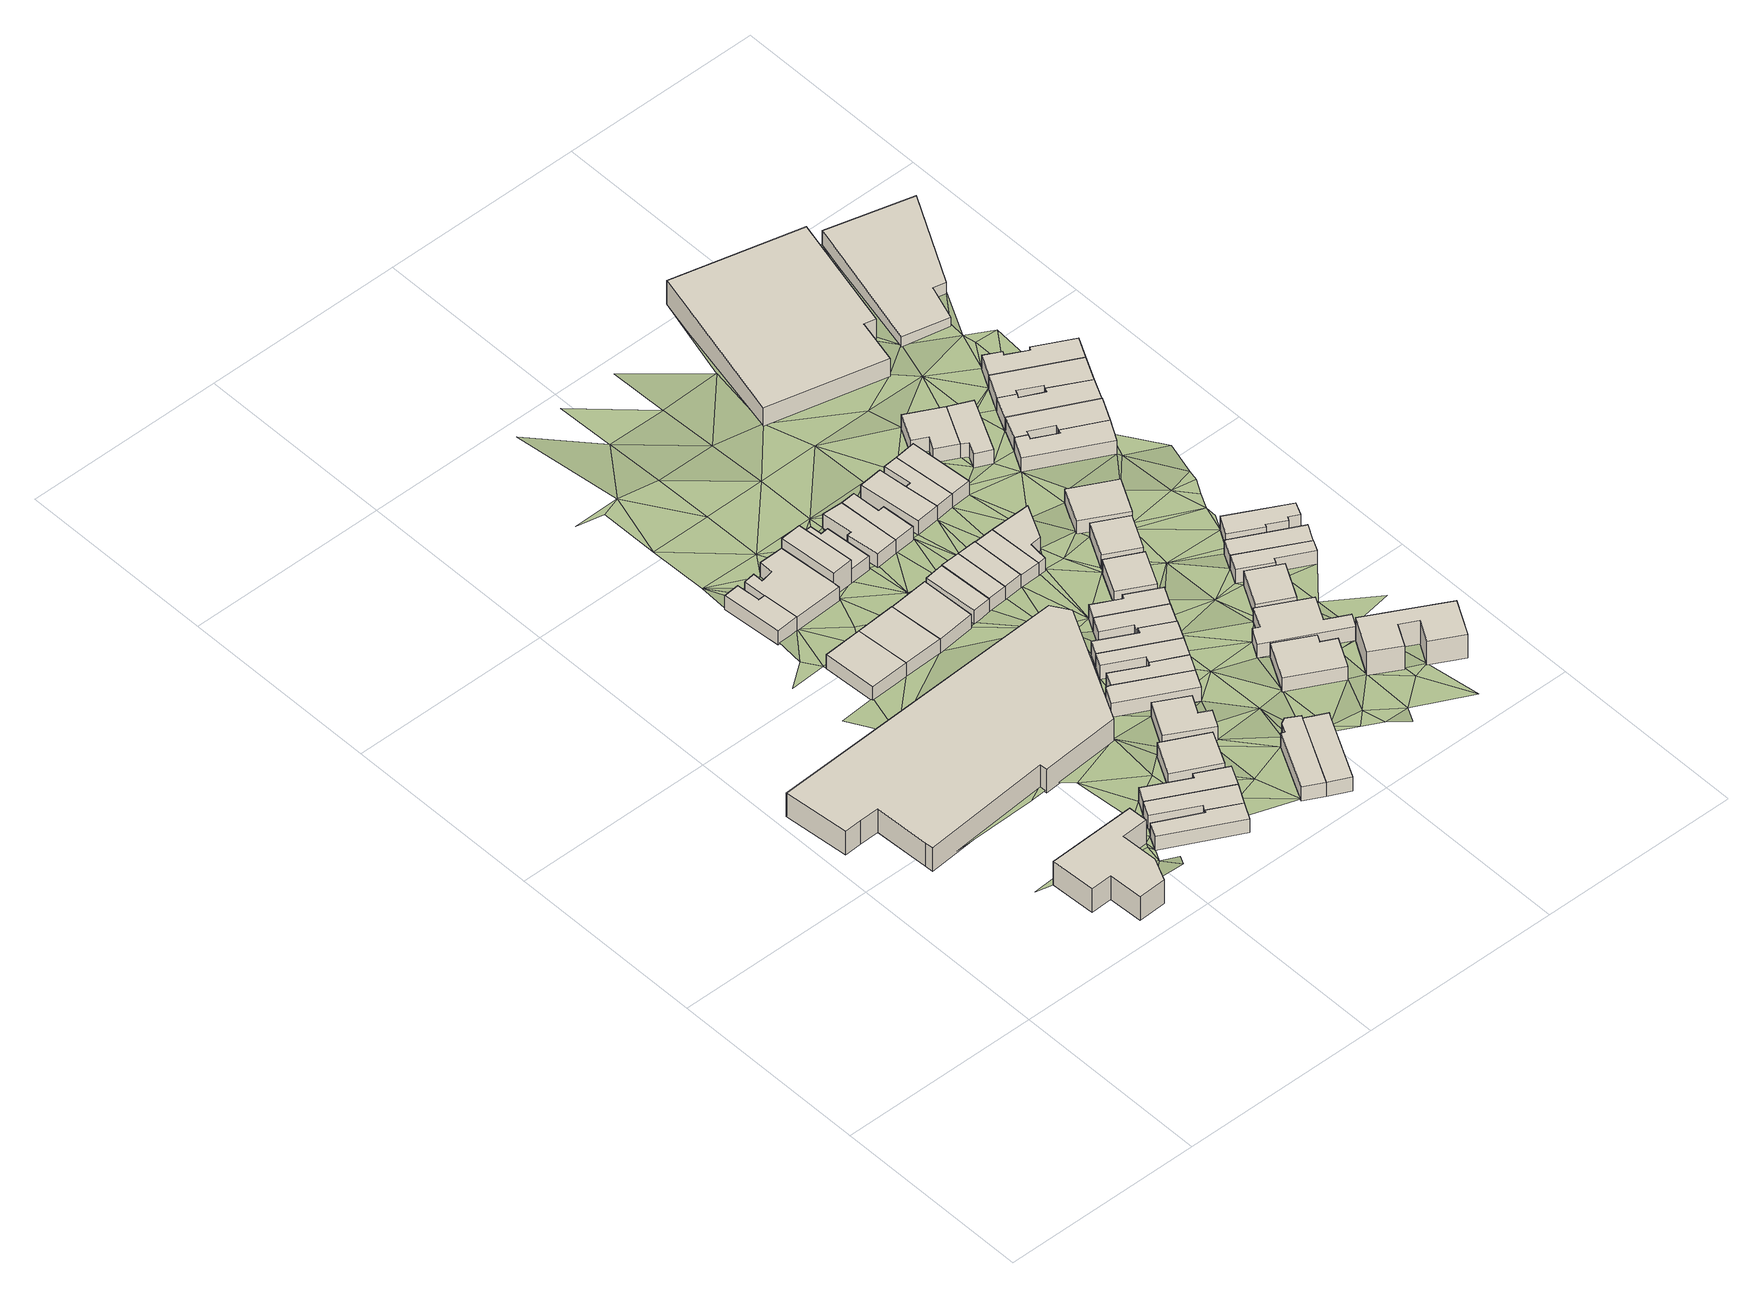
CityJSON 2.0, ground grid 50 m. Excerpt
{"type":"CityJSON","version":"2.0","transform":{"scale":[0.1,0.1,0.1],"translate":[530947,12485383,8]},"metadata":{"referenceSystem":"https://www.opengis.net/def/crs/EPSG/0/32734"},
"CityObjects":{
"building1":{"type":"Building","attributes":{"address":"Milky Lane","building":"warehouse","building:levels":2,"building_height":6.9,"plus_code":"4FRW3F96+R4G","ground_height":13.68,"roof_height":20.58},"geometry":[{"type":"Solid","lod":"1","boundaries":[[[[0,1,2,3]],[[1,4,5,2]],[[4,6,7,5]],[[6,8,9,7]],[[8,10,11,9]],[[10,12,13,11]],[[12,14,15,13]],[[14,16,17,15]],[[16,0,3,17]],[[3,2,5,7,9,11,13,15,17]],[[16,14,12,10,8,6,4,1,0]]]]}]},
"building2":{"type":"Building","attributes":{"address":"21 Homer Street Salt River Cape Town","building":"commercial","building:levels":2,"building_height":6.9,"plus_code":"4FRW3FC6+256","ground_height":11.89,"roof_height":18.79},"geometry":[{"type":"Solid","lod":"1","boundaries":[[[[18,19,20,21]],[[19,22,23,20]],[[22,24,25,23]],[[24,26,27,25]],[[26,28,29,27]],[[28,30,31,29]],[[30,32,33,31]],[[32,34,35,33]],[[34,36,37,35]],[[36,38,39,37]],[[38,18,21,39]],[[21,20,23,25,27,29,31,33,35,37,39]],[[38,36,34,32,30,28,26,24,22,19,18]]]]}]},
"building3":{"type":"Building","attributes":{"address":"Addison Road Salt River Cape Town","building":"house","building:levels":1,"building_height":4.1,"plus_code":"4FRW3F96+R69","ground_height":13.44,"roof_height":17.54},"geometry":[{"type":"Solid","lod":"1","boundaries":[[[[40,41,42,43]],[[41,44,45,42]],[[44,46,47,45]],[[46,48,49,47]],[[48,50,51,49]],[[50,40,43,51]],[[43,42,45,47,49,51]],[[50,48,46,44,41,40]]]]}]},
"building4":{"type":"Building","attributes":{"address":"48 Addison Road Salt River Cape Town","building":"house","building:levels":1,"building_height":4.1,"plus_code":"4FRW3F96+R7J","ground_height":13.38,"roof_height":17.48},"geometry":[{"type":"Solid","lod":"1","boundaries":[[[[52,53,54,55]],[[53,56,57,54]],[[56,58,59,57]],[[58,60,61,59]],[[60,62,63,61]],[[62,52,55,63]],[[55,54,57,59,61,63]],[[62,60,58,56,53,52]]]]}]},
"building5":{"type":"Building","attributes":{"address":"8 Chapel Street Salt River Cape Town","building":"house","building:levels":1,"building_height":4.1,"plus_code":"4FRW3FC6+457","ground_height":11.09,"roof_height":15.19},"geometry":[{"type":"Solid","lod":"1","boundaries":[[[[64,65,66,67]],[[65,68,69,66]],[[68,70,71,69]],[[70,64,67,71]],[[67,66,69,71]],[[70,68,65,64]]]]}]},
"building6":{"type":"Building","attributes":{"address":"46 Addison Road Salt River Cape Town","building":"house","building:levels":1,"building_height":4.1,"plus_code":"4FRW3F96+R7V","ground_height":13.33,"roof_height":17.43},"geometry":[{"type":"Solid","lod":"1","boundaries":[[[[53,72,73,54]],[[72,74,75,73]],[[74,76,77,75]],[[76,78,79,77]],[[78,56,57,79]],[[56,53,54,57]],[[54,73,75,77,79,57]],[[56,78,76,74,72,53]]]]}]},
"building7":{"type":"Building","attributes":{"address":"Chapel Street Salt River Cape Town","building":"house","building:levels":1,"building_height":4.1,"plus_code":"4FRW3FC6+652","ground_height":10.27,"roof_height":14.37},"geometry":[{"type":"Solid","lod":"1","boundaries":[[[[80,81,82,83]],[[81,84,85,82]],[[84,86,87,85]],[[86,88,89,87]],[[88,90,91,89]],[[90,80,83,91]],[[83,82,85,87,89,91]],[[90,88,86,84,81,80]]]]}]},
"building8":{"type":"Building","attributes":{"address":"44 Addison Road Salt River Cape Town","building":"house","building:levels":1,"building_height":4.1,"plus_code":"4FRW3F96+V7H","ground_height":13.01,"roof_height":17.11},"geometry":[{"type":"Solid","lod":"1","boundaries":[[[[92,93,94,95]],[[93,96,97,94]],[[96,98,99,97]],[[98,92,95,99]],[[95,94,97,99]],[[98,96,93,92]]]]}]},
"building9":{"type":"Building","attributes":{"address":"10 Chapel Street Salt River Cape Town","building":"house","building:levels":1,"building_height":4.1,"plus_code":"4FRW3FC6+467","ground_height":11.09,"roof_height":15.19},"geometry":[{"type":"Solid","lod":"1","boundaries":[[[[70,68,69,71]],[[68,100,101,69]],[[100,102,103,101]],[[102,70,71,103]],[[71,69,101,103]],[[102,100,68,70]]]]}]},
"building10":{"type":"Building","attributes":{"address":"13 Chapel Street Salt River Cape Town","building":"house","building:levels":1,"building_height":4.1,"plus_code":"4FRW3FC6+655","ground_height":10.03,"roof_height":14.13},"geometry":[{"type":"Solid","lod":"1","boundaries":[[[[104,105,106,107]],[[105,108,109,106]],[[108,110,111,109]],[[110,112,113,111]],[[112,114,115,113]],[[114,116,117,115]],[[116,118,119,117]],[[118,120,121,119]],[[120,122,123,121]],[[122,104,107,123]],[[107,106,109,111,113,115,117,119,121,123]],[[122,120,118,116,114,112,110,108,105,104]]]]}]},
"building11":{"type":"Building","attributes":{"address":"42 Addison Road Salt River Cape Town","building":"house","building:levels":1,"building_height":4.1,"plus_code":"4FRW3F96+W87","ground_height":12.76,"roof_height":16.86},"geometry":[{"type":"Solid","lod":"1","boundaries":[[[[124,125,126,127]],[[125,128,129,126]],[[128,130,131,129]],[[130,132,133,131]],[[132,134,135,133]],[[134,124,127,135]],[[127,126,129,131,133,135]],[[134,132,130,128,125,124]]]]}]},
"building12":{"type":"Building","attributes":{"address":"12 Chapel Street Salt River Cape Town","building":"house","building:levels":1,"building_height":4.1,"plus_code":"4FRW3FC6+47C","ground_height":10.99,"roof_height":15.09},"geometry":[{"type":"Solid","lod":"1","boundaries":[[[[136,137,138,139]],[[137,140,141,138]],[[140,142,143,141]],[[142,136,139,143]],[[139,138,141,143]],[[142,140,137,136]]]]}]},
"building13":{"type":"Building","attributes":{"address":"Chapel Street Salt River Cape Town","building":"house","building:levels":2,"building_height":6.9,"plus_code":"4FRW3FC6+66G","ground_height":10.03,"roof_height":16.93},"geometry":[{"type":"Solid","lod":"1","boundaries":[[[[144,145,146,147]],[[145,110,148,146]],[[110,108,149,148]],[[108,144,147,149]],[[147,146,148,149]],[[108,110,145,144]]]]}]},
"building14":{"type":"Building","attributes":{"address":"2 Pope Street Salt River Cape Town","building":"house","building:levels":1,"building_height":4.1,"plus_code":"4FRW3F96+R97","ground_height":13.19,"roof_height":17.29},"geometry":[{"type":"Solid","lod":"1","boundaries":[[[[150,151,152,153]],[[151,154,155,152]],[[154,156,157,155]],[[156,158,159,157]],[[158,160,161,159]],[[160,162,163,161]],[[162,164,165,163]],[[164,150,153,165]],[[153,152,155,157,159,161,163,165]],[[164,162,160,158,156,154,151,150]]]]}]},
"building15":{"type":"Building","attributes":{"address":"40 Addison Road Salt River Cape Town","building":"house","building:levels":1,"building_height":4.1,"plus_code":"4FRW3F96+W8W","ground_height":12.29,"roof_height":16.39},"geometry":[{"type":"Solid","lod":"1","boundaries":[[[[166,167,168,169]],[[167,170,171,168]],[[170,172,173,171]],[[172,174,175,173]],[[174,166,169,175]],[[169,168,171,173,175]],[[174,172,170,167,166]]]]}]},
"building16":{"type":"Building","attributes":{"address":"4 Pope Street Salt River Cape Town","building":"house","building:levels":1,"building_height":4.1,"plus_code":"4FRW3F96+R94","ground_height":13.19,"roof_height":17.29},"geometry":[{"type":"Solid","lod":"1","boundaries":[[[[151,150,153,152]],[[150,176,177,153]],[[176,178,179,177]],[[178,180,181,179]],[[180,151,152,181]],[[152,153,177,179,181]],[[180,178,176,150,151]]]]}]},
"building17":{"type":"Building","attributes":{"address":"Chapel Street Salt River Cape Town","building":"house","building:levels":1,"building_height":4.1,"plus_code":"4FRW3FC6+676","ground_height":10.12,"roof_height":14.22},"geometry":[{"type":"Solid","lod":"1","boundaries":[[[[144,182,183,184]],[[182,185,186,183]],[[185,187,188,186]],[[187,189,190,188]],[[189,145,191,190]],[[145,144,184,191]],[[184,183,186,188,190,191]],[[145,189,187,185,182,144]]]]}]},
"building18":{"type":"Building","attributes":{"address":"38 Addison Road Salt River Cape Town","building":"house","building:levels":1,"building_height":4.1,"plus_code":"4FRW3F96+X85","ground_height":12.29,"roof_height":16.39},"geometry":[{"type":"Solid","lod":"1","boundaries":[[[[166,192,193,169]],[[192,194,195,193]],[[194,196,197,195]],[[196,198,199,197]],[[198,167,168,199]],[[167,166,169,168]],[[169,193,195,197,199,168]],[[167,198,196,194,192,166]]]]}]},
"building19":{"type":"Building","attributes":{"address":"14 Chapel Street Salt River Cape Town","building":"house","building:levels":1,"building_height":4.1,"plus_code":"4FRW3FC6+47H","ground_height":10.99,"roof_height":15.09},"geometry":[{"type":"Solid","lod":"1","boundaries":[[[[200,201,202,203]],[[201,204,205,202]],[[204,206,207,205]],[[206,200,203,207]],[[203,202,205,207]],[[206,204,201,200]]]]}]},
"building20":{"type":"Building","attributes":{"address":"36 Addison Road Salt River Cape Town","building":"house","building:levels":1,"building_height":4.1,"plus_code":"4FRW3F96+X8Q","ground_height":12.14,"roof_height":16.24},"geometry":[{"type":"Solid","lod":"1","boundaries":[[[[208,209,210,211]],[[209,212,213,210]],[[212,214,215,213]],[[214,216,217,215]],[[216,218,219,217]],[[218,208,211,219]],[[211,210,213,215,217,219]],[[218,216,214,212,209,208]]]]}]},
"building21":{"type":"Building","attributes":{"address":"16 Chapel Street Salt River Cape Town","building":"house","building:levels":1,"building_height":4.1,"plus_code":"4FRW3FC6+48F","ground_height":11.09,"roof_height":15.19},"geometry":[{"type":"Solid","lod":"1","boundaries":[[[[220,221,222,223]],[[221,224,225,222]],[[224,226,227,225]],[[226,220,223,227]],[[223,222,225,227]],[[226,224,221,220]]]]}]},
"building22":{"type":"Building","attributes":{"address":"21 Chapel Street Salt River Cape Town","building":"house","building:levels":1,"building_height":4.1,"plus_code":"4FRW3FC6+674","ground_height":10.12,"roof_height":14.22},"geometry":[{"type":"Solid","lod":"1","boundaries":[[[[228,229,230,231]],[[229,232,233,230]],[[232,234,235,233]],[[234,236,237,235]],[[236,238,239,237]],[[238,228,231,239]],[[231,230,233,235,237,239]],[[238,236,234,232,229,228]]]]}]},
"building23":{"type":"Building","attributes":{"address":"34 Addison Road Salt River Cape Town","building":"house","building:levels":1,"building_height":4.1,"plus_code":"4FRW3F96+X9M","ground_height":12.14,"roof_height":16.24},"geometry":[{"type":"Solid","lod":"1","boundaries":[[[[209,240,241,210]],[[240,242,243,241]],[[242,244,245,243]],[[244,246,247,245]],[[246,212,213,247]],[[212,209,210,213]],[[210,241,243,245,247,213]],[[212,246,244,242,240,209]]]]}]},
"building24":{"type":"Building","attributes":{"address":"18 Chapel Street Salt River Cape Town","building":"house","building:levels":1,"building_height":4.1,"plus_code":"4FRW3FC6+48G","ground_height":11.09,"roof_height":15.19},"geometry":[{"type":"Solid","lod":"1","boundaries":[[[[248,220,223,249]],[[220,226,227,223]],[[226,250,251,227]],[[250,248,249,251]],[[249,223,227,251]],[[250,226,220,248]]]]}]},
"building25":{"type":"Building","attributes":{"address":"32 Addison Road Salt River Cape Town","building":"house","building:levels":1,"building_height":4.1,"plus_code":"4FRW3FC6+294","ground_height":11.89,"roof_height":15.99},"geometry":[{"type":"Solid","lod":"1","boundaries":[[[[252,253,254,255]],[[253,256,257,254]],[[256,258,259,257]],[[258,260,261,259]],[[260,262,263,261]],[[262,264,265,263]],[[264,252,255,265]],[[255,254,257,259,261,263,265]],[[264,262,260,258,256,253,252]]]]}]},
"building26":{"type":"Building","attributes":{"address":"23 Chapel Street Salt River Cape Town","building":"house","building:levels":1,"building_height":4.1,"plus_code":"4FRW3FC6+686","ground_height":10.12,"roof_height":14.22},"geometry":[{"type":"Solid","lod":"1","boundaries":[[[[228,266,267,231]],[[266,268,269,267]],[[268,270,271,269]],[[270,272,273,271]],[[272,229,230,273]],[[229,228,231,230]],[[231,267,269,271,273,230]],[[229,272,270,268,266,228]]]]}]},
"building27":{"type":"Building","attributes":{"address":"30 Addison Road Salt River Cape Town","building":"house","building:levels":1,"building_height":4.1,"plus_code":"4FRW3FC6+29H","ground_height":11.8,"roof_height":15.9},"geometry":[{"type":"Solid","lod":"1","boundaries":[[[[274,275,276,277]],[[275,278,279,276]],[[278,280,281,279]],[[280,282,283,281]],[[282,284,285,283]],[[284,274,277,285]],[[277,276,279,281,283,285]],[[284,282,280,278,275,274]]]]}]},
"building28":{"type":"Building","attributes":{"address":"20 Chapel Street Salt River Cape Town","building":"house","building:levels":1,"building_height":4.1,"plus_code":"4FRW3FC6+49C","ground_height":10.92,"roof_height":15.02},"geometry":[{"type":"Solid","lod":"1","boundaries":[[[[286,287,288,289]],[[287,290,291,288]],[[290,292,293,291]],[[292,286,289,293]],[[289,288,291,293]],[[292,290,287,286]]]]}]},
"building29":{"type":"Building","attributes":{"address":"Chapel Street Salt River Cape Town","building":"house","building:levels":1,"building_height":4.1,"plus_code":"4FRW3FC6+688","ground_height":10.72,"roof_height":14.82},"geometry":[{"type":"Solid","lod":"1","boundaries":[[[[294,295,296,297]],[[295,298,299,296]],[[298,300,301,299]],[[300,302,303,301]],[[302,294,297,303]],[[297,296,299,301,303]],[[302,300,298,295,294]]]]}]},
"building30":{"type":"Building","attributes":{"address":"27 Addison Road Salt River Cape Town","building":"house","building:levels":1,"building_height":4.1,"plus_code":"4FRW3F96+VFR","ground_height":12.15,"roof_height":16.25},"geometry":[{"type":"Solid","lod":"1","boundaries":[[[[304,305,306,307]],[[305,308,309,306]],[[308,310,311,309]],[[310,312,313,311]],[[312,314,315,313]],[[314,304,307,315]],[[307,306,309,311,313,315]],[[314,312,310,308,305,304]]]]}]},
"building31":{"type":"Building","attributes":{"address":"22 Chapel Street Salt River Cape Town","building":"house","building:levels":1,"building_height":4.1,"plus_code":"4FRW3FC6+49P","ground_height":10.92,"roof_height":15.02},"geometry":[{"type":"Solid","lod":"1","boundaries":[[[[286,292,293,289]],[[292,316,317,293]],[[316,318,319,317]],[[318,320,321,319]],[[320,322,323,321]],[[322,286,289,323]],[[289,293,317,319,321,323]],[[322,320,318,316,292,286]]]]}]},
"building32":{"type":"Building","attributes":{"address":"28 Addison Road Salt River Cape Town","building":"house","building:levels":1,"building_height":4.1,"plus_code":"4FRW3FC6+2CV","ground_height":11.45,"roof_height":15.55},"geometry":[{"type":"Solid","lod":"1","boundaries":[[[[324,325,326,327]],[[325,328,329,326]],[[328,330,331,329]],[[330,324,327,331]],[[327,326,329,331]],[[330,328,325,324]]]]}]},
"building33":{"type":"Building","attributes":{"address":"Chapel Street Salt River Cape Town","building":"house","building:levels":1,"building_height":4.1,"plus_code":"4FRW3FC6+696","ground_height":10.67,"roof_height":14.77},"geometry":[{"type":"Solid","lod":"1","boundaries":[[[[332,333,334,335]],[[333,336,337,334]],[[336,338,339,337]],[[338,340,341,339]],[[340,342,343,341]],[[342,332,335,343]],[[335,334,337,339,341,343]],[[342,340,338,336,333,332]]]]}]},
"building34":{"type":"Building","attributes":{"address":"25 Addison Road Salt River Cape Town","building":"house","building:levels":1,"building_height":4.1,"plus_code":"4FRW3F96+WF8","ground_height":12.15,"roof_height":16.25},"geometry":[{"type":"Solid","lod":"1","boundaries":[[[[344,345,346,347]],[[345,348,349,346]],[[348,350,351,349]],[[350,352,353,351]],[[352,354,355,353]],[[354,356,357,355]],[[356,358,359,357]],[[358,344,347,359]],[[347,346,349,351,353,355,357,359]],[[358,356,354,352,350,348,345,344]]]]}]},
"building35":{"type":"Building","attributes":{"address":"Chapel Street Salt River Cape Town","building":"house","building:levels":1,"building_height":4.1,"plus_code":"4FRW3FC6+69G","ground_height":10.67,"roof_height":14.77},"geometry":[{"type":"Solid","lod":"1","boundaries":[[[[332,342,343,335]],[[342,360,361,343]],[[360,362,363,361]],[[362,332,335,363]],[[335,343,361,363]],[[362,360,342,332]]]]}]},
"building36":{"type":"Building","attributes":{"address":"26 Addison Road Salt River Cape Town","building":"house","building:levels":1,"building_height":4.1,"plus_code":"4FRW3FC6+3CQ","ground_height":11.45,"roof_height":15.55},"geometry":[{"type":"Solid","lod":"1","boundaries":[[[[364,365,366,367]],[[365,368,369,366]],[[368,370,371,369]],[[370,364,367,371]],[[367,366,369,371]],[[370,368,365,364]]]]}]},
"building37":{"type":"Building","attributes":{"address":"23 Addison Road Salt River Cape Town","building":"house","building:levels":1,"building_height":4.1,"plus_code":"4FRW3F96+XF9","ground_height":11.72,"roof_height":15.82},"geometry":[{"type":"Solid","lod":"1","boundaries":[[[[372,373,374,375]],[[373,376,377,374]],[[376,378,379,377]],[[378,372,375,379]],[[375,374,377,379]],[[378,376,373,372]]]]}]},
"building38":{"type":"Building","attributes":{"address":"3 Pope Street Salt River Cape Town","building":"hall","building:levels":2,"amenity":"community_centre","building_height":6.9,"plus_code":"4FRW3F96+RHV","ground_height":12.51,"roof_height":19.41},"geometry":[{"type":"Solid","lod":"1","boundaries":[[[[380,381,382,383]],[[381,384,385,382]],[[384,386,387,385]],[[386,388,389,387]],[[388,390,391,389]],[[390,392,393,391]],[[392,394,395,393]],[[394,380,383,395]],[[383,382,385,387,389,391,393,395]],[[394,392,390,388,386,384,381,380]]]]}]},
"building39":{"type":"Building","attributes":{"address":"24 Addison Road Salt River Cape Town","building":"house","building:levels":1,"building_height":4.1,"plus_code":"4FRW3FC6+4F6","ground_height":10.74,"roof_height":14.84},"geometry":[{"type":"Solid","lod":"1","boundaries":[[[[396,397,398,399]],[[397,400,401,398]],[[400,402,403,401]],[[402,396,399,403]],[[399,398,401,403]],[[402,400,397,396]]]]}]},
"building40":{"type":"Building","attributes":{"address":"Chapel Street Salt River Cape Town","building":"house","building:levels":1,"building_height":4.1,"plus_code":"4FRW3FC6+7C3","ground_height":10.32,"roof_height":14.42},"geometry":[{"type":"Solid","lod":"1","boundaries":[[[[404,405,406,407]],[[405,408,409,406]],[[408,410,411,409]],[[410,412,413,411]],[[412,414,415,413]],[[414,404,407,415]],[[407,406,409,411,413,415]],[[414,412,410,408,405,404]]]]}]},
"building41":{"type":"Building","attributes":{"address":"21 Addison Road Salt River Cape Town","building":"house","building:levels":1,"building_height":4.1,"plus_code":"4FRW3F96+XGM","ground_height":11.72,"roof_height":15.82},"geometry":[{"type":"Solid","lod":"1","boundaries":[[[[416,417,418,419]],[[417,420,421,418]],[[420,422,423,421]],[[422,424,425,423]],[[424,426,427,425]],[[426,416,419,427]],[[419,418,421,423,425,427]],[[426,424,422,420,417,416]]]]}]},
"building42":{"type":"Building","attributes":{"address":"Chapel Street Salt River Cape Town","building":"house","building:levels":1,"building_height":4.1,"plus_code":"4FRW3FC6+6CX","ground_height":10.32,"roof_height":14.42},"geometry":[{"type":"Solid","lod":"1","boundaries":[[[[404,414,415,407]],[[414,428,429,415]],[[428,430,431,429]],[[430,432,433,431]],[[432,434,435,433]],[[434,404,407,435]],[[407,415,429,431,433,435]],[[434,432,430,428,414,404]]]]}]},
"building43":{"type":"Building","attributes":{"address":"19 Addison Road Salt River Cape Town","building":"house","building:levels":1,"building_height":4.1,"plus_code":"4FRW3F96+XGW","ground_height":11.22,"roof_height":15.32},"geometry":[{"type":"Solid","lod":"1","boundaries":[[[[436,437,438,439]],[[437,440,441,438]],[[440,442,443,441]],[[442,436,439,443]],[[439,438,441,443]],[[442,440,437,436]]]]}]},
"building44":{"type":"Building","attributes":{"address":"14 Addison Road Salt River Cape Town","building":"house","building:levels":1,"building_height":4.1,"plus_code":"4FRW3FC6+5FQ","ground_height":10.39,"roof_height":14.49},"geometry":[{"type":"Solid","lod":"1","boundaries":[[[[444,445,446,447]],[[445,448,449,446]],[[448,450,451,449]],[[450,452,453,451]],[[452,454,455,453]],[[454,456,457,455]],[[456,458,459,457]],[[458,444,447,459]],[[447,446,449,451,453,455,457,459]],[[458,456,454,452,450,448,445,444]]]]}]},
"building45":{"type":"Building","attributes":{"address":"Albert Road Salt River Cape Town","building":"retail","building:levels":2,"building_height":6.9,"plus_code":"4FRW3FC6+CCF","ground_height":7.84,"roof_height":14.74},"geometry":[{"type":"Solid","lod":"1","boundaries":[[[[460,461,462,463]],[[461,464,465,462]],[[464,466,467,465]],[[466,468,469,467]],[[468,470,471,469]],[[470,460,463,471]],[[463,462,465,467,469,471]],[[470,468,466,464,461,460]]]]}]},
"building46":{"type":"Building","attributes":{"address":"17 Addison Road Salt River Cape Town","building":"house","building:levels":1,"building_height":4.1,"plus_code":"4FRW3FC6+2GH","ground_height":11.22,"roof_height":15.32},"geometry":[{"type":"Solid","lod":"1","boundaries":[[[[472,473,474,475]],[[473,476,477,474]],[[476,478,479,477]],[[478,480,481,479]],[[480,482,483,481]],[[482,484,485,483]],[[484,486,487,485]],[[486,472,475,487]],[[475,474,477,479,481,483,485,487]],[[486,484,482,480,478,476,473,472]]]]}]},
"building47":{"type":"Building","attributes":{"address":"12 Addison Road Salt River Cape Town","building":"house","building:levels":1,"building_height":4.1,"plus_code":"4FRW3FC6+6G3","ground_height":10.23,"roof_height":14.33},"geometry":[{"type":"Solid","lod":"1","boundaries":[[[[488,489,490,491]],[[489,492,493,490]],[[492,494,495,493]],[[494,496,497,495]],[[496,498,499,497]],[[498,500,501,499]],[[500,502,503,501]],[[502,488,491,503]],[[491,490,493,495,497,499,501,503]],[[502,500,498,496,494,492,489,488]]]]}]},
"building48":{"type":"Building","attributes":{"address":"10 Addison Road Salt River Cape Town","building":"house","building:levels":1,"building_height":4.1,"plus_code":"4FRW3FC6+6GF","ground_height":9.9,"roof_height":14},"geometry":[{"type":"Solid","lod":"1","boundaries":[[[[504,505,506,507]],[[505,508,509,506]],[[508,510,511,509]],[[510,512,513,511]],[[512,514,515,513]],[[514,516,517,515]],[[516,518,519,517]],[[518,504,507,519]],[[507,506,509,511,513,515,517,519]],[[518,516,514,512,510,508,505,504]]]]}]},
"building49":{"type":"Building","attributes":{"address":"8 Addison Road Salt River Cape Town","building":"house","building:levels":1,"building_height":4.1,"plus_code":"4FRW3FC6+6GW","ground_height":9.76,"roof_height":13.86},"geometry":[{"type":"Solid","lod":"1","boundaries":[[[[520,521,522,523]],[[521,524,525,522]],[[524,526,527,525]],[[526,528,529,527]],[[528,530,531,529]],[[530,532,533,531]],[[532,534,535,533]],[[534,520,523,535]],[[523,522,525,527,529,531,533,535]],[[534,532,530,528,526,524,521,520]]]]}]},
"building50":{"type":"Building","attributes":{"address":"6A Addison Road Salt River Cape Town","building":"house","building:levels":1,"building_height":4.1,"plus_code":"4FRW3FC6+7G9","ground_height":9.76,"roof_height":13.86},"geometry":[{"type":"Solid","lod":"1","boundaries":[[[[524,521,522,525]],[[521,536,537,522]],[[536,538,539,537]],[[538,540,541,539]],[[540,542,543,541]],[[542,544,545,543]],[[544,546,547,545]],[[546,524,525,547]],[[525,522,537,539,541,543,545,547]],[[546,544,542,540,538,536,521,524]]]]}]},
"building51":{"type":"Building","attributes":{"address":"422 Albert Road Salt River Cape Town","building":"retail","building:levels":1,"building_height":4.1,"plus_code":"4FRW3FC6+CG9","ground_height":7.91,"roof_height":12.01},"geometry":[{"type":"Solid","lod":"1","boundaries":[[[[548,549,550,551]],[[549,552,553,550]],[[552,554,555,553]],[[554,556,557,555]],[[556,558,559,557]],[[558,548,551,559]],[[551,550,553,555,557,559]],[[558,556,554,552,549,548]]]]}]},
"terrain1":{"type":"TINRelief","geometry":[{"type":"CompositeSurface","lod":"1","boundaries":[[[16,560,561]],[[562,563,564]],[[10,565,566]],[[560,16,14]],[[566,565,567]],[[566,568,10]],[[12,10,568]],[[568,566,569]],[[567,570,566]],[[12,568,569]],[[569,571,12]],[[571,14,12]],[[564,563,572]],[[14,571,573]],[[574,572,563]],[[573,560,14]],[[575,576,577]],[[560,573,578]],[[577,579,36]],[[46,573,571]],[[560,578,78]],[[580,560,78]],[[46,571,48]],[[581,582,583]],[[46,584,573]],[[577,585,575]],[[574,586,572]],[[580,78,587]],[[586,574,580]],[[588,581,583]],[[588,589,581]],[[590,587,78]],[[591,70,583]],[[590,78,592]],[[585,577,593]],[[586,580,587]],[[588,583,70]],[[590,592,594]],[[595,596,90]],[[590,597,587]],[[90,598,599]],[[595,90,599]],[[594,600,590]],[[601,599,598]],[[586,587,597]],[[602,588,70]],[[44,603,53]],[[595,599,118]],[[594,72,600]],[[586,597,604]],[[118,112,595]],[[53,605,72]],[[577,36,593]],[[588,602,606]],[[595,607,608]],[[118,609,610]],[[53,603,605]],[[602,70,102]],[[600,72,605]],[[610,112,118]],[[607,595,112]],[[597,611,604]],[[586,604,125]],[[612,613,614]],[[613,608,614]],[[615,616,586]],[[615,586,125]],[[600,605,92]],[[102,606,602]],[[611,597,92]],[[611,617,604]],[[605,603,162]],[[618,614,608]],[[608,607,618]],[[110,607,112]],[[92,617,611]],[[619,606,620]],[[162,92,605]],[[102,621,606]],[[616,622,623]],[[34,586,616]],[[125,174,615]],[[92,162,617]],[[616,623,624]],[[606,621,620]],[[110,145,607]],[[36,625,593]],[[102,142,621]],[[626,627,124]],[[628,614,618]],[[158,617,162]],[[125,124,174]],[[34,616,624]],[[625,629,142]],[[624,623,630]],[[631,620,621]],[[627,617,632]],[[633,634,614]],[[124,627,174]],[[162,160,158]],[[36,629,625]],[[201,142,629]],[[145,635,607]],[[623,636,637]],[[621,142,201]],[[633,614,628]],[[158,632,617]],[[624,638,34]],[[637,630,623]],[[639,618,607]],[[640,631,621]],[[36,641,629]],[[632,174,627]],[[621,201,221]],[[638,642,34]],[[643,631,640]],[[644,189,645]],[[644,631,643]],[[635,145,189]],[[156,632,158]],[[640,621,646]],[[640,647,643]],[[618,639,628]],[[643,647,644]],[[635,639,607]],[[642,648,34]],[[189,644,232]],[[221,646,621]],[[644,647,649]],[[154,632,156]],[[641,36,650]],[[644,649,232]],[[244,648,642]],[[232,635,189]],[[154,151,180]],[[166,174,651]],[[174,632,651]],[[256,34,648]],[[34,652,36]],[[650,36,653]],[[633,628,654]],[[632,154,655]],[[648,244,656]],[[652,34,256]],[[192,166,651]],[[656,657,648]],[[229,635,232]],[[154,180,655]],[[652,653,36]],[[646,221,658]],[[180,178,659]],[[656,244,242]],[[651,632,655]],[[628,639,654]],[[221,220,658]],[[192,651,209]],[[635,229,660]],[[180,659,661]],[[633,662,663]],[[220,664,658]],[[220,248,664]],[[665,653,652]],[[664,300,658]],[[655,358,651]],[[662,633,654]],[[300,666,658]],[[667,661,659]],[[660,668,666]],[[655,180,669]],[[280,670,652]],[[635,660,671]],[[356,209,651]],[[639,635,672]],[[665,652,673]],[[666,300,298]],[[669,180,661]],[[298,660,666]],[[302,300,664]],[[664,248,302]],[[278,670,280]],[[209,356,240]],[[358,356,651]],[[655,310,358]],[[652,670,674]],[[661,667,675]],[[673,652,674]],[[639,676,654]],[[671,660,298]],[[635,671,672]],[[677,675,667]],[[248,286,302]],[[278,678,670]],[[295,671,298]],[[673,679,680]],[[661,675,681]],[[678,278,682]],[[676,639,672]],[[661,681,669]],[[683,684,240]],[[673,685,679]],[[356,352,240]],[[342,302,286]],[[685,673,674]],[[686,358,310]],[[295,294,687]],[[671,295,688]],[[688,295,687]],[[654,689,662]],[[685,674,690]],[[682,684,683]],[[352,683,240]],[[691,342,286]],[[354,352,356]],[[688,692,671]],[[672,671,692]],[[676,689,654]],[[693,669,681]],[[322,691,286]],[[675,694,681]],[[695,679,685]],[[696,662,689]],[[358,686,697]],[[685,690,365]],[[370,690,674]],[[698,678,682]],[[699,693,686]],[[342,691,360]],[[675,700,694]],[[679,695,322]],[[683,352,701]],[[370,674,324]],[[683,698,682]],[[365,695,685]],[[322,360,691]],[[678,698,324]],[[694,702,681]],[[703,693,681]],[[693,697,686]],[[704,701,352]],[[676,672,705]],[[701,378,683]],[[692,706,672]],[[324,698,370]],[[697,693,703]],[[362,707,692]],[[360,708,709]],[[694,710,702]],[[700,710,694]],[[362,360,709]],[[350,704,352]],[[397,322,695]],[[683,378,420]],[[698,683,417]],[[456,360,322]],[[707,706,692]],[[711,702,710]],[[365,712,695]],[[370,698,364]],[[417,683,420]],[[360,456,708]],[[708,713,709]],[[707,362,714]],[[715,716,350]],[[709,714,362]],[[705,672,706]],[[717,697,703]],[[689,676,461]],[[712,365,364]],[[397,456,322]],[[710,718,711]],[[713,708,432]],[[713,719,709]],[[350,720,704]],[[697,717,716]],[[720,350,716]],[[420,378,422]],[[698,417,442]],[[456,432,708]],[[719,713,721]],[[720,376,704]],[[473,698,442]],[[472,364,698]],[[722,676,705]],[[378,376,422]],[[723,456,397]],[[724,720,716]],[[698,473,472]],[[422,376,424]],[[397,725,723]],[[456,454,432]],[[726,712,364]],[[720,426,376]],[[426,424,376]],[[705,706,727]],[[728,473,442]],[[432,454,729]],[[472,726,364]],[[712,730,725]],[[723,731,456]],[[706,404,727]],[[432,729,434]],[[726,730,712]],[[725,731,723]],[[732,728,442]],[[722,705,727]],[[445,452,450]],[[404,434,733]],[[472,734,726]],[[452,494,735]],[[448,445,450]],[[727,404,733]],[[452,445,494]],[[725,730,736]],[[737,434,729]],[[726,738,730]],[[731,725,736]],[[739,733,434]],[[738,740,730]],[[739,434,737]],[[733,739,727]],[[736,730,741]],[[722,727,742]],[[730,740,741]],[[743,722,744]],[[744,722,742]],[[731,736,745]],[[746,747,748]],[[749,743,744]],[[750,727,739]],[[747,746,751]],[[736,741,752]],[[753,746,748]],[[749,744,742]],[[745,736,752]],[[751,746,754]],[[742,727,755]],[[750,755,727]],[[750,756,757]],[[749,742,758]],[[742,755,759]],[[755,750,757]],[[756,760,761]],[[760,762,761]],[[763,757,756]],[[763,756,761]],[[755,757,763]],[[749,758,764]],[[759,755,765]],[[766,759,765]]]}]}
},
"vertices":[
[268,99,65],[322,101,65],[322,101,134],[268,99,134],[326,16,65],[326,16,134],[396,19,65],[396,19,134],[423,77,65],[423,77,134],[419,169,65],[419,169,134],[486,172,65],[486,172,134],[484,221,65],[484,221,134],[263,213,65],[263,213,134],
[16,579,47],[59,581,47],[59,581,116],[16,579,116],[110,583,47],[110,583,116],[116,444,47],[116,444,116],[117,423,47],[117,423,116],[443,451,47],[443,451,116],[444,432,47],[444,432,116],[646,448,47],[646,448,116],[796,739,47],[796,739,116],[769,782,47],[769,782,116],[1,744,47],[1,744,116],
[487,146,63],[666,53,63],[666,53,104],[487,146,104],[689,95,63],[689,95,104],[615,134,63],[615,134,104],[612,128,63],[612,128,104],[506,182,63],[506,182,104],
[689,95,62],[717,144,62],[717,144,103],[689,95,103],[538,239,62],[538,239,103],[519,202,62],[519,202,103],[622,147,62],[622,147,103],[615,134,62],[615,134,103],
[357,1012,39],[364,878,39],[364,878,80],[357,1012,80],[463,883,39],[463,883,80],[453,1018,39],[453,1018,80],
[742,192,62],[742,192,103],[669,230,62],[669,230,103],[663,219,62],[663,219,103],[558,275,62],[558,275,103],
[322,1286,31],[335,1136,31],[335,1136,72],[322,1286,72],[391,1140,31],[391,1140,72],[384,1231,31],[384,1231,72],[367,1230,31],[367,1230,72],[362,1289,31],[362,1289,72],
[783,294,58],[677,349,58],[677,349,99],[783,294,99],[633,266,58],[633,266,99],[740,211,58],[740,211,99],
[561,887,39],[561,887,80],[551,1024,39],[551,1024,80],
[391,1140,29],[515,1146,29],[515,1146,70],[391,1140,70],[515,1163,29],[515,1163,70],[503,1310,29],[503,1310,70],[442,1309,29],[442,1309,70],[442,1273,29],[442,1273,70],[410,1267,29],[410,1267,70],[410,1293,29],[410,1293,70],[381,1289,29],[381,1289,70],[384,1231,29],[384,1231,70],
[824,403,56],[748,445,56],[748,445,97],[824,403,97],[700,358,56],[700,358,97],[803,301,56],[803,301,97],[826,343,56],[826,343,97],[799,358,56],[799,358,97],
[551,1024,38],[561,887,38],[561,887,79],[551,1024,79],[657,897,38],[657,897,79],[651,1033,38],[651,1033,79],
[568,1167,29],[556,1314,29],[556,1314,98],[568,1167,98],[503,1310,98],[515,1163,98],
[856,27,60],[946,198,60],[946,198,101],[856,27,101],[950,204,60],[950,204,101],[918,223,60],[918,223,101],[905,216,60],[905,216,101],[893,192,60],[893,192,101],[883,196,60],[883,196,101],[809,52,60],[809,52,101],
[882,457,51],[723,542,51],[723,542,92],[882,457,92],[712,545,51],[712,545,92],[688,501,51],[688,501,92],[858,412,51],[858,412,92],
[907,1,60],[907,1,101],[989,158,60],[989,158,101],[997,172,60],[997,172,101],
[621,1171,29],[621,1171,70],[568,1167,70],[612,1288,29],[612,1288,70],[592,1286,29],[592,1286,70],[590,1316,29],[590,1316,70],[556,1314,70],
[904,497,51],[904,497,92],[826,538,51],[826,538,92],[821,530,51],[821,530,92],[740,574,51],[740,574,92],
[708,1044,38],[660,1038,38],[660,1038,79],[708,1044,79],[670,902,38],[670,902,79],[715,906,38],[715,906,79],
[904,497,50],[928,543,50],[928,543,91],[904,497,91],[763,631,50],[763,631,91],[745,600,50],[745,600,91],[833,553,50],[833,553,91],[826,538,50],[826,538,91],
[756,1046,39],[708,1044,39],[708,1044,80],[756,1046,80],[715,906,39],[715,906,80],[763,909,39],[763,909,80],
[694,1169,29],[684,1324,29],[684,1324,70],[694,1169,70],[633,1326,29],[633,1326,70],[642,1248,29],[642,1248,70],[630,1247,29],[630,1247,70],[639,1164,29],[639,1164,70],
[951,588,50],[951,588,91],[877,628,50],[877,628,91],[871,615,50],[871,615,91],[780,664,50],[780,664,91],
[805,1048,39],[805,1048,80],[810,913,39],[810,913,80],
[951,588,47],[976,637,47],[976,637,88],[951,588,88],[831,714,47],[831,714,88],[811,677,47],[811,677,88],[879,641,47],[879,641,88],[873,630,47],[873,630,88],[877,628,47],[877,628,88],
[746,1173,29],[746,1173,70],[740,1257,29],[740,1257,70],[725,1256,29],[725,1256,70],[721,1327,29],[721,1327,70],
[976,637,46],[1000,681,46],[1000,681,87],[976,637,87],[921,724,46],[921,724,87],[916,714,46],[916,714,87],[850,749,46],[850,749,87],[831,714,46],[831,714,87],
[856,1051,38],[805,1048,38],[805,1048,78],[856,1051,78],[810,913,38],[810,913,78],[862,915,38],[862,915,78],
[809,1265,36],[802,1336,36],[802,1336,77],[809,1265,77],[743,1330,36],[743,1330,77],[760,1173,36],[760,1173,77],[819,1179,36],[819,1179,77],
[1163,327,50],[1128,345,50],[1128,345,91],[1163,327,91],[1138,363,50],[1138,363,91],[1050,411,50],[1050,411,91],[1000,319,50],[1000,319,91],[1123,253,50],[1123,253,91],
[881,916,38],[881,916,78],[886,964,38],[886,964,78],[914,967,38],[914,967,78],[957,1053,38],[957,1053,78],
[1043,786,43],[962,829,43],[962,829,84],[1043,786,84],[917,743,43],[917,743,84],[998,700,43],[998,700,84],
[852,1341,35],[816,1338,35],[816,1338,76],[852,1341,76],[823,1266,35],[823,1266,76],[809,1265,35],[809,1265,76],[819,1179,35],[819,1179,76],[866,1185,35],[866,1185,76],
[1213,327,50],[1231,359,50],[1231,359,91],[1213,327,91],[1177,388,50],[1177,388,91],[1209,447,50],[1209,447,91],[1093,510,50],[1093,510,91],[1066,460,50],[1066,460,91],[1051,468,50],[1051,468,91],[1028,426,50],[1028,426,91],
[917,1189,35],[917,1189,76],[905,1347,35],[905,1347,76],
[1093,883,43],[1014,925,43],[1014,925,84],[1093,883,84],[968,840,43],[968,840,84],[1048,798,43],[1048,798,84],
[1105,518,46],[1183,476,46],[1183,476,87],[1105,518,87],[1231,564,46],[1231,564,87],[1153,606,46],[1153,606,87],
[1348,132,53],[1397,220,53],[1397,220,122],[1348,132,122],[1210,324,53],[1210,324,122],[1159,234,53],[1159,234,122],[1229,195,53],[1229,195,122],[1260,251,53],[1260,251,122],[1302,228,53],[1302,228,122],[1271,174,53],[1271,174,122],
[1152,982,36],[1047,1038,36],[1047,1038,77],[1152,982,77],[1001,953,36],[1001,953,77],[1106,896,36],[1106,896,77],
[1030,1383,32],[945,1428,32],[945,1428,73],[1030,1383,73],[909,1359,32],[909,1359,73],[944,1341,32],[944,1341,73],[927,1309,32],[927,1309,73],[978,1283,32],[978,1283,73],
[1320,575,46],[1164,659,46],[1164,659,86],[1320,575,86],[1143,621,46],[1143,621,86],[1219,580,46],[1219,580,86],[1225,591,46],[1225,591,86],[1306,548,46],[1306,548,86],
[993,1272,32],[993,1272,73],[979,1243,32],[979,1243,73],[1018,1224,32],[1018,1224,73],[1085,1357,32],[1085,1357,73],
[1164,659,41],[1320,575,41],[1320,575,82],[1164,659,82],[1345,619,41],[1345,619,82],[1187,703,41],[1187,703,82],
[1254,1126,32],[1155,1177,32],[1155,1177,73],[1254,1126,73],[1153,1167,32],[1153,1167,73],[1095,1197,32],[1095,1197,73],[1100,1208,32],[1100,1208,73],[1073,1222,32],[1073,1222,73],[1044,1168,32],[1044,1168,73],[1224,1073,32],[1224,1073,73],
[1166,1961,7],[847,2040,7],[847,2040,76],[1166,1961,76],[746,1632,7],[746,1632,76],[1036,1561,7],[1036,1561,76],[1063,1672,7],[1063,1672,76],[1092,1665,7],[1092,1665,76],
[1228,759,41],[1201,713,41],[1201,713,82],[1228,759,82],[1277,672,41],[1277,672,82],[1280,679,41],[1280,679,82],[1324,655,41],[1324,655,82],[1329,664,41],[1329,664,82],[1354,651,41],[1354,651,82],[1369,683,41],[1369,683,82],
[1073,1222,31],[1100,1208,31],[1100,1208,72],[1073,1222,72],[1105,1218,31],[1105,1218,72],[1161,1189,31],[1161,1189,72],[1155,1177,31],[1155,1177,72],[1254,1126,31],[1254,1126,72],[1285,1184,31],[1285,1184,72],[1100,1278,31],[1100,1278,72],
[1285,1184,27],[1312,1239,27],[1312,1239,68],[1285,1184,68],[1221,1288,27],[1221,1288,68],[1216,1278,27],[1216,1278,68],[1161,1306,27],[1161,1306,68],[1166,1315,27],[1166,1315,68],[1127,1335,27],[1127,1335,68],[1100,1278,27],[1100,1278,68],
[1312,1239,26],[1343,1299,26],[1343,1299,67],[1312,1239,67],[1160,1395,26],[1160,1395,67],[1127,1335,26],[1127,1335,67],[1166,1315,26],[1166,1315,67],[1171,1325,26],[1171,1325,67],[1225,1296,26],[1225,1296,67],[1221,1288,26],[1221,1288,67],
[1370,1350,26],[1370,1350,67],[1278,1399,26],[1278,1399,67],[1274,1391,26],[1274,1391,67],[1223,1418,26],[1223,1418,67],[1228,1427,26],[1228,1427,67],[1188,1448,26],[1188,1448,67],
[1413,1895,7],[1201,1951,7],[1201,1951,48],[1413,1895,48],[1114,1613,7],[1114,1613,48],[1228,1586,7],[1228,1586,48],[1258,1674,7],[1258,1674,48],[1289,1667,7],[1289,1667,48],
[514,244,63],[221,223,65],[117,423,58],[398,429,58],[443,451,58],[423,77,69],[472,117,65],[500,74,69],[480,162,65],[487,146,65],[512,97,65],[506,182,65],[444,432,58],[519,202,65],[472,434,58],[364,878,47],[274,871,47],[329,762,52],[538,239,63],[1,744,52],[503,403,58],[329,1062,40],[266,1015,40],[356,1020,40],[622,147,63],[463,883,45],[646,448,57],[630,312,62],[391,1140,36],[335,1136,40],[633,266,62],[357,1012,40],[663,219,63],[561,887,43],[669,230,63],[329,1362,31],[322,1286,36],[677,349,62],[367,1230,36],[381,1289,31],[740,211,62],[384,1231,36],[480,1062,39],[809,52,66],[700,358,62],[780,162,62],[515,1146,36],[480,1362,29],[329,1512,27],[410,1267,36],[442,1273,36],[780,312,58],[262,1676,24],[329,1662,24],[379,1678,24],[688,501,57],[712,545,53],[803,301,58],[480,1512,27],[515,1163,36],[568,1167,35],[630,1062,38],[723,542,53],[740,574,53],[745,600,53],[657,897,43],[799,358,58],[826,343,58],[480,1662,22],[670,902,43],[833,553,53],[621,1171,35],[930,312,55],[480,1812,15],[353,1958,15],[630,1362,30],[821,530,56],[826,538,56],[763,631,53],[630,1512,28],[639,1164,35],[715,906,47],[780,664,53],[630,1212,35],[612,1288,35],[592,1286,35],[694,1169,35],[630,1247,35],[811,677,53],[642,1248,35],[763,909,47],[930,462,51],[850,749,47],[810,913,47],[630,1662,20],[1000,319,55],[873,630,50],[879,641,50],[746,1173,36],[1045,130,59],[721,1327,36],[1080,162,59],[630,1812,13],[480,1962,9],[780,1062,39],[862,915,46],[740,1257,36],[1093,105,59],[725,1256,36],[1123,253,54],[917,743,46],[780,1362,36],[780,1512,31],[881,916,46],[962,829,46],[1154,104,59],[746,1632,28],[1131,63,66],[998,700,46],[914,967,46],[886,964,46],[1159,234,57],[1000,681,50],[1080,612,46],[976,637,50],[930,912,46],[1138,363,54],[823,1266,36],[816,1338,36],[780,1812,19],[968,840,46],[930,1062,38],[852,1341,36],[1163,327,54],[1230,162,57],[1001,953,46],[630,1962,7],[1213,327,54],[1080,762,43],[1128,345,54],[1288,32,63],[1105,518,50],[1229,195,57],[1210,324,54],[1183,476,50],[930,1512,31],[945,1428,35],[909,1359,35],[930,1212,35],[927,1309,35],[1271,174,57],[1260,251,54],[1106,896,43],[979,1243,35],[944,1341,35],[1177,388,54],[1231,359,54],[1301,294,54],[1302,228,57],[978,1283,35],[1230,462,50],[993,1272,35],[1036,1561,30],[1080,1062,36],[1348,379,52],[1152,982,43],[1249,826,41],[1080,1512,30],[1277,672,46],[1100,1278,32],[1230,912,41],[1224,1073,33],[1345,619,46],[1080,1362,32],[1249,798,41],[1105,1218,32],[1230,1062,32],[1127,1335,32],[1269,864,41],[1160,1395,30],[1290,902,41],[1296,928,41],[1114,1613,24],[1063,1672,24],[1080,1662,24],[1254,1126,33],[1221,1288,31],[1166,1315,30],[1161,1306,30],[1092,1665,24],[1188,1448,28],[1171,1325,30],[1325,1017,31],[1216,1278,31],[1225,1296,30],[1224,1545,28],[1228,1427,30],[1230,1512,28],[1201,1951,8],[1228,1586,28],[1223,1418,30],[1278,1399,30],[1274,1391,30],[1287,1508,28],[1166,1961,8],[1289,1667,21],[1258,1674,21]
]}
